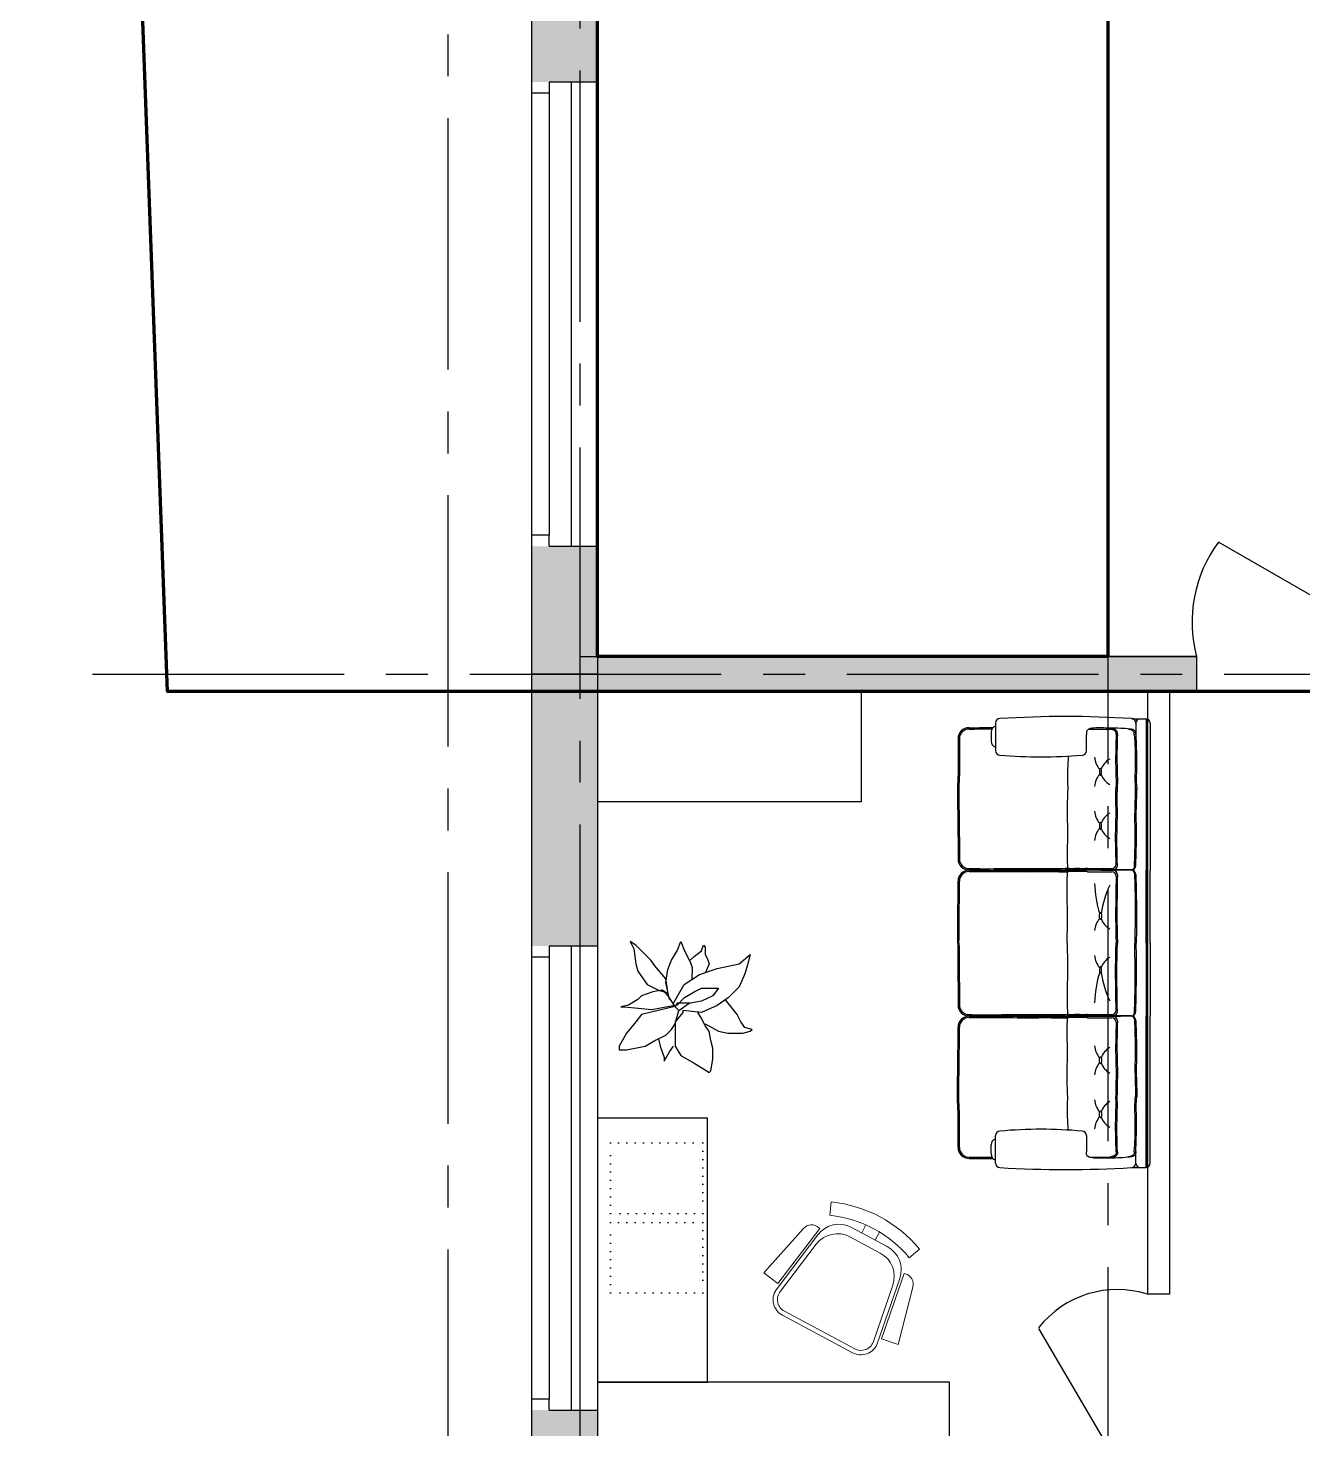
# Model space of a CAD drawing. Header units: millimetres. Extents: x -257254 to 390979, y -202328 to 355504.
# Drawn here: x 371885 to 377680, y -129163 to -122793 of the extents above; entities that cross this region are included whole.
import ezdxf

# ---------------------------------------------------------------- set-up
doc = ezdxf.new("R2010")
doc.units = ezdxf.units.MM
doc.linetypes.add('CENTER2', pattern=[28.575, 19.05, -3.175, 3.175, -3.175])
doc.linetypes.add('DOT2', pattern=[0.125, 0, -0.125])
doc.layers.get('0').update_dxf_attribs({"lineweight": 25})
for name, color, linetype in [('МЕБЕЛЬ', 104, 'Continuous'), ('Окна', 4, 'Continuous'), ('оси', 1, 'CENTER2')]:
    doc.layers.add(name, color=color, linetype=linetype)
doc.layers.add('фасадик', color=7, linetype='Continuous', lineweight=25, true_color=0x51362d)

msp = doc.modelspace()

# ---------------------------------------------------------------- hatches: boundary and pattern name
h = msp.add_hatch()
h.set_pattern_fill('AR-SAND', color=256, scale=5)
h.set_pattern_definition([(37.5, (282164.35, -213406.2), (-8.00016, 244.70662), [0, -193.04, 0, -215.9, 0, -206.375]), (7.5, (282164.35, -213406.2), (224.76164, 358.41255), [0, -104.14, 0, -173.99, 0, -66.675]), (327.5, (282008.14, -213406.2), (395.4962, 0.7186), [0, -63.5, 0, -228.6, 0, -298.45]), (317.5, (282008.14, -213406.2), (381.7782, 111.4647), [0, -31.75, 0, -149.86, 0, -171.45])])
h.paths.add_polyline_path([(383093.5958, -124584.44833), (383015.05013, -124584.50297), (383014.35776, -124634.50347), (382793.12994, -124634.65737), (382793.37343, -125310.06082), (383093.37343, -125310.06082)])
h.paths.add_polyline_path([(374473.37343, -117750.06082), (374173.37343, -117750.06082), (374173.37343, -122430.06082), (374473.37343, -122430.06082)])
h.paths.add_polyline_path([(374473.37343, -122430.06082), (374173.37343, -122430.06082), (374173.37343, -123088.83657), (374173.37343, -123088.83657), (374173.37343, -123038.83657), (374473.37343, -123038.83657)])
h.paths.add_polyline_path([(374473.37343, -125148.83657), (374173.37343, -125148.83657), (374173.37343, -125098.83657), (374173.37343, -125098.83657), (374173.37343, -125730.06082), (374473.37343, -125730.06082)])
h.paths.add_polyline_path([(374473.37343, -125730.06082), (374173.37343, -125730.06082), (374173.37343, -127016.9566), (374173.37343, -127016.9566), (374173.37343, -126966.9566), (374473.37343, -126966.9566)])
h.paths.add_polyline_path([(374473.37343, -129076.9566), (374173.37343, -129076.9566), (374173.37343, -129026.9566), (374173.37343, -129930.06082), (374473.37343, -129930.06082)])
h.paths.add_polyline_path([(374473.37343, -130010.06082), (374393.37343, -129930.06082), (374173.37343, -129930.06082), (374173.37343, -131017.15714), (374173.37343, -131017.15714), (374173.37343, -130967.15714), (374473.37343, -130967.15714)])
h.paths.add_polyline_path([(374473.37343, -133077.15714), (374173.37343, -133077.15714), (374173.37343, -133027.15714), (374173.37343, -134050.06082), (374393.37343, -134050.06082), (374473.37343, -133550.06082)])
h.paths.add_polyline_path([(383092.99094, -132984.44875), (383014.18398, -132984.50358), (383014.21876, -133034.50356), (382792.99094, -133034.65747), (382793.37343, -134050.06082), (383093.37343, -134050.06082)])
h.paths.add_polyline_path([(383093.37343, -130350.06082), (382793.37343, -130350.06082), (382792.96844, -130764.65683), (383012.30402, -130764.50424), (383012.67436, -130814.504), (383093.304, -130814.44791)])
h.paths.add_polyline_path([(383093.37343, -121950.06082), (382793.37343, -121950.06082), (382793.37343, -122264.65663), (383012.70901, -122264.50404), (383012.74379, -122314.50403), (383093.37343, -122314.44794)])
at = {"ltscale": 50}
h = msp.add_hatch(color=256, dxfattribs=at)
h.dxf.hatch_style = 1
h.paths.add_polyline_path([(376493.37343, -125650.06082), (375247.74258, -125650.06082), (374473.37343, -125650.06082), (374473.37343, -125730.06082), (376493.37343, -125730.06082)])
h.paths.add_polyline_path([(376493.37343, -125730.06082), (374473.37343, -125730.06082), (374473.37343, -125810.06082), (375247.74258, -125810.06082), (376493.37343, -125810.06082)])
h.paths.add_polyline_path([(377196.038, -125650.06082), (376493.37343, -125650.06082), (376493.37343, -125730.06082), (377196.038, -125730.06082)])
h.paths.add_polyline_path([(377196.038, -125730.06082), (376493.37343, -125730.06082), (376493.37343, -125810.06082), (377196.038, -125810.06082)])
h.paths.add_polyline_path([(378513.37343, -125650.06082), (378196.038, -125650.06082), (378196.038, -125730.06082), (378513.37343, -125730.06082)])
h.paths.add_polyline_path([(378513.37343, -125730.06082), (378196.038, -125730.06082), (378196.038, -125810.06082), (378513.37343, -125810.06082)])
h.paths.add_polyline_path([(380313.37343, -129850.06082), (379823.37343, -129850.06082), (379823.37343, -129930.06082), (380313.37343, -129930.06082)])
h.paths.add_polyline_path([(382712.88638, -129850.06082), (381803.23005, -129850.06082), (380473.37343, -129850.06082), (380473.37343, -129930.06082), (382712.88638, -129930.06082)])
h.paths.add_polyline_path([(382712.88638, -129930.06082), (380473.37343, -129930.06082), (380473.37343, -130010.06082), (382712.88638, -130010.06082)])
h.paths.add_polyline_path([(380473.37343, -129540.06082), (380393.37343, -129540.06082), (380393.37343, -129850.06082), (380473.37343, -129850.06082)])
h.paths.add_polyline_path([(380393.37343, -129540.06082), (380313.37343, -129540.06082), (380313.37343, -129850.06082), (380393.37343, -129850.06082)])
h.paths.add_polyline_path([(380313.37343, -129930.06082), (379823.37343, -129930.06082), (379823.37343, -130010.06082), (380313.37343, -130010.06082)])
h.paths.add_polyline_path([(380313.37343, -125730.06082), (380313.37343, -125650.06082), (378673.37343, -125650.06082), (378673.37343, -125730.06082)])
h.paths.add_polyline_path([(380473.37343, -125650.06082), (380473.37343, -125730.06082), (382713.37343, -125730.06082), (382713.37343, -125650.06082)])
h.paths.add_polyline_path([(380313.37343, -125810.06082), (380313.37343, -125730.06082), (378673.37343, -125730.06082), (378673.37343, -125810.06082)])
h.paths.add_polyline_path([(380473.37343, -125730.06082), (380473.37343, -125810.06082), (382713.37343, -125810.06082), (382713.37343, -125730.06082)])

# ---------------------------------------------------------------- linework, layer by layer
at = {"ltscale": 20}
for p, q in [((374473.37343, -117250.06082), (374473.37343, -130010.06082)), ((374173.37343, -117750.06082), (374173.37343, -134550.06082)), ((378196.038, -125650.06082), (377295.2108, -125129.96799)), ((375327.74258, -125650.06082), (374473.37343, -125650.06082)), ((377196.038, -125650.06082), (375247.74258, -125650.06082)), ((377196.038, -125650.06082), (377196.038, -125810.06082)), ((375327.74258, -125810.06082), (374473.37343, -125810.06082)), ((377196.038, -125810.06082), (375247.74258, -125810.06082)), ((377196.038, -125810.06082), (376913.37343, -125810.06082))]:
    msp.add_line(p, q, dxfattribs=at)
for p, q in [((374393.37343, -125650.06082), (377196.038, -125650.06082)), ((376973.37343, -129550.06082), (376479.46911, -128705.41275))]:
    msp.add_line(p, q)
at = {"ltscale": 50}
for p, q in [((376493.37343, -125650.06082), (376573.37343, -125650.06082)), ((376973.37343, -125810.06082), (376973.37343, -128550.06082)), ((377073.37343, -125810.06082), (377073.37343, -128550.06082)), ((377073.37343, -128550.06082), (376973.37343, -128550.06082))]:
    msp.add_line(p, q, dxfattribs=at)
at = {"lineweight": 35, "ltscale": 50}
msp.add_line((374173.37343, -125730.06082), (374473.37343, -125730.06082), dxfattribs=at)
for centre, radius, start, end in [((377784.64883, -125492.79713), 609.2574, 143.449800683, 194.958749953), ((376835.26256, -128980.91261), 452.44656, 72.226587033, 142.123169727)]:
    msp.add_arc(centre, radius, start, end)
at = {"layer": 'МЕБЕЛЬ', "color": 33}
msp.add_line((375673.37343, -126310.06082), (375673.37343, -125810.06082), dxfattribs=at)
at = {"layer": 'МЕБЕЛЬ', "ltscale": 60}
for p, q in [((376282.07948, -125952.80242), (376282.07948, -126078.31708)), ((376706.84381, -125980.55621), (376804.93507, -125980.88888)), ((376902.22369, -125932.96193), (376965.37343, -125933.07921)), ((376919.70273, -125953.07921), (376919.70273, -126004.97122)), ((376967.37343, -125933.17946), (376967.37343, -126621.265)), ((376973.37343, -125934.74891), (376973.37343, -126621.265)), ((376985.37343, -125953.07921), (376985.37343, -126621.265)), ((376262.05628, -125994.32504), (376262.05628, -126035.50771)), ((376695.24917, -126078.31708), (376695.24917, -126004.69442)), ((376700.96631, -126613.83718), (376810.33174, -126613.83718)), ((376700.96631, -126628.69282), (376810.33174, -126628.69282)), ((376899.70273, -126622.01267), (376899.70273, -126620.57452)), ((376967.37343, -126953.25503), (376967.37343, -126621.265)), ((376973.37343, -126953.25503), (376973.37343, -126621.265)), ((376985.37343, -126953.25503), (376985.37343, -126621.265)), ((376967.37343, -126953.25503), (376967.37343, -127285.24506)), ((376973.37343, -126953.25503), (376973.37343, -127285.24506)), ((376985.37343, -126953.25503), (376985.37343, -127285.24506)), ((376700.96631, -127277.81724), (376810.33174, -127277.81724)), ((376700.96631, -127292.67288), (376810.33174, -127292.67288)), ((376899.70273, -127284.49739), (376899.70273, -127285.93554)), ((376967.37343, -127973.33059), (376967.37343, -127285.24506)), ((376973.37343, -127971.76115), (376973.37343, -127285.24506)), ((376985.37343, -127953.43085), (376985.37343, -127285.24506)), ((376282.07948, -127953.70764), (376282.07948, -127828.19298)), ((376695.24917, -127828.19298), (376695.24917, -127901.81563)), ((376262.05628, -127912.18502), (376262.05628, -127871.00234)), ((376919.70273, -127953.43085), (376919.70273, -127901.53884)), ((376706.84381, -127925.95385), (376804.93507, -127925.62117)), ((376902.22369, -127973.54813), (376965.37343, -127973.43085))]:
    msp.add_line(p, q, dxfattribs=at)
at = {"layer": 'МЕБЕЛЬ'}
for p, q in [((374473.37343, -126310.06082), (375673.37343, -126310.06082)), ((374973.37343, -127750.06082), (374473.37343, -127750.06082)), ((374473.37343, -127750.06082), (374473.37343, -128950.06082)), ((374973.37343, -128950.06082), (374973.37343, -127750.06082)), ((374473.37343, -128950.06082), (374973.37343, -128950.06082)), ((376073.37343, -128950.06082), (374473.37343, -128950.06082)), ((376073.37343, -129850.06082), (376073.37343, -128950.06082))]:
    msp.add_line(p, q, dxfattribs=at)
at = {"layer": 'МЕБЕЛЬ', "ltscale": 300}
for p, q in [((374621.86051, -126945.41385), (374638.66051, -126979.61385)), ((374647.06051, -126962.21385), (374621.86051, -126945.41385)), ((374834.86051, -126988.01385), (374851.66051, -126945.41385)), ((374851.66051, -126945.41385), (374869.06051, -126988.01385)), ((374638.66051, -126979.61385), (374647.06051, -127047.41385)), ((374715.46051, -127030.61385), (374647.06051, -126962.21385)), ((374809.06051, -127030.61385), (374834.86051, -126988.01385)), ((374869.06051, -126988.01385), (374894.26051, -127039.01385)), ((374911.66051, -127013.81385), (374945.86051, -126988.01385)), ((374945.86051, -126988.01385), (374954.26051, -126962.21385)), ((374954.26051, -126962.21385), (374962.66051, -126971.21385)), ((374962.66051, -126971.21385), (374962.66051, -127004.81385)), ((374962.66051, -127004.81385), (374971.06051, -127022.21385)), ((375116.26051, -127047.41385), (375167.26051, -127004.81385)), ((375167.26051, -127004.81385), (375155.26051, -127052.61385)), ((374647.06051, -127047.41385), (374656.06051, -127081.61385)), ((374732.86051, -127056.41385), (374715.46051, -127030.61385)), ((374783.86051, -127115.81385), (374732.86051, -127056.41385)), ((374783.86051, -127132.61385), (374792.26051, -127073.21385)), ((374792.26051, -127073.21385), (374809.06051, -127030.61385)), ((374894.26051, -127030.61385), (374911.66051, -127013.81385)), ((374894.26051, -127039.01385), (374903.26051, -127064.81385)), ((374903.26051, -127064.81385), (374901.26051, -127117.61385)), ((374936.26051, -127096.61385), (375016.26051, -127068.61385)), ((374980.06051, -127047.41385), (374963.26051, -127087.61385)), ((374971.06051, -127022.21385), (374980.06051, -127047.41385)), ((375016.26051, -127068.61385), (375116.26051, -127047.41385)), ((375155.26051, -127052.61385), (375143.26051, -127092.61385)), ((374656.06051, -127081.61385), (374681.26051, -127115.81385)), ((374681.26051, -127115.81385), (374698.66051, -127141.61385)), ((374792.26051, -127175.21385), (374783.86051, -127115.81385)), ((374800.66051, -127209.41385), (374783.86051, -127132.61385)), ((374867.26051, -127141.61385), (374936.26051, -127096.61385)), ((375143.26051, -127092.61385), (375117.26051, -127152.61385)), ((374672.86051, -127192.61385), (374656.06051, -127209.41385)), ((374723.86051, -127175.21385), (374672.86051, -127192.61385)), ((374698.66051, -127141.61385), (374749.66051, -127166.81385)), ((374766.46051, -127166.81385), (374723.86051, -127175.21385)), ((374749.66051, -127166.81385), (374775.46051, -127175.21385)), ((374796.26051, -127185.61385), (374766.46051, -127166.81385)), ((374775.46051, -127175.21385), (374792.26051, -127192.61385)), ((374792.26051, -127192.61385), (374823.26051, -127239.61385)), ((374818.06051, -127226.21385), (374867.26051, -127141.61385)), ((374834.86051, -127235.21385), (374869.06051, -127201.01385)), ((374869.06051, -127201.01385), (374911.66051, -127175.21385)), ((374911.66051, -127175.21385), (374945.86051, -127158.41385)), ((374945.86051, -127158.41385), (374988.46051, -127158.41385)), ((374996.86051, -127192.61385), (374945.86051, -127217.81385)), ((374988.46051, -127158.41385), (375022.66051, -127158.41385)), ((375022.66051, -127158.41385), (374996.86051, -127192.61385)), ((375066.26051, -127201.61385), (375016.26051, -127237.61385)), ((375117.26051, -127152.61385), (375066.26051, -127201.61385)), ((374613.46051, -127235.21385), (374579.26051, -127243.61385)), ((374579.26051, -127243.61385), (374596.06051, -127243.61385)), ((374596.06051, -127243.61385), (374720.26051, -127254.61385)), ((374656.06051, -127209.41385), (374613.46051, -127235.21385)), ((374818.06051, -127243.61385), (374672.86051, -127277.81385)), ((374720.26051, -127254.61385), (374783.86051, -127243.61385)), ((374783.86051, -127243.61385), (374826.46051, -127235.21385)), ((374826.46051, -127235.21385), (374818.06051, -127243.61385)), ((374834.86051, -127226.21385), (374826.46051, -127243.61385)), ((374826.46051, -127243.61385), (374843.26051, -127260.41385)), ((374826.46051, -127320.41385), (374843.26051, -127260.41385)), ((374843.26051, -127226.21385), (374834.86051, -127226.21385)), ((374860.66051, -127226.21385), (374843.26051, -127226.21385)), ((374843.26051, -127260.41385), (374889.26051, -127226.61385)), ((374894.26051, -127226.21385), (374860.66051, -127226.21385)), ((374860.66051, -127260.41385), (374860.66051, -127268.81385)), ((374945.86051, -127268.81385), (374860.66051, -127260.41385)), ((374945.86051, -127217.81385), (374894.26051, -127226.21385)), ((375016.26051, -127237.61385), (374945.86051, -127268.81385)), ((375085.26051, -127248.61385), (375054.26051, -127210.61385)), ((375107.86051, -127277.81385), (375085.26051, -127248.61385)), ((374647.06051, -127311.41385), (374604.46051, -127363.01385)), ((374672.86051, -127277.81385), (374647.06051, -127311.41385)), ((374809.06051, -127345.61385), (374826.46051, -127320.41385)), ((374860.66051, -127268.81385), (374826.46051, -127311.41385)), ((374826.46051, -127311.41385), (374826.46051, -127363.01385)), ((374945.86051, -127294.61385), (374928.46051, -127268.81385)), ((374962.66051, -127328.81385), (374945.86051, -127294.61385)), ((374962.66051, -127320.41385), (375022.66051, -127354.01385)), ((374980.06051, -127354.01385), (374962.66051, -127328.81385)), ((375124.66051, -127311.41385), (375107.86051, -127277.81385)), ((375142.06051, -127337.21385), (375124.66051, -127311.41385)), ((374604.46051, -127363.01385), (374570.86051, -127422.41385)), ((374732.86051, -127396.61385), (374783.86051, -127371.41385)), ((374749.66051, -127388.21385), (374758.06051, -127422.41385)), ((374783.86051, -127371.41385), (374809.06051, -127345.61385)), ((374826.46051, -127363.01385), (374826.46051, -127422.41385)), ((374988.46051, -127396.61385), (374980.06051, -127354.01385)), ((375022.66051, -127354.01385), (375065.26051, -127363.01385)), ((375065.26051, -127363.01385), (375133.06051, -127363.01385)), ((375133.06051, -127363.01385), (375167.26051, -127354.01385)), ((375175.66051, -127345.61385), (375142.06051, -127337.21385)), ((375167.26051, -127354.01385), (375175.66051, -127345.61385)), ((374570.86051, -127439.21385), (374604.46051, -127439.21385)), ((374604.46051, -127439.21385), (374689.66051, -127422.41385)), ((374689.66051, -127422.41385), (374732.86051, -127396.61385)), ((374758.06051, -127422.41385), (374775.46051, -127473.41385)), ((374775.46051, -127490.81385), (374800.66051, -127448.21385)), ((374800.66051, -127448.21385), (374818.06051, -127422.41385)), ((374826.46051, -127422.41385), (374851.66051, -127465.01385)), ((374996.86051, -127430.81385), (374988.46051, -127396.61385)), ((374996.86051, -127481.81385), (374996.86051, -127430.81385)), ((374775.46051, -127473.41385), (374775.46051, -127490.81385)), ((374851.66051, -127465.01385), (374911.66051, -127499.21385)), ((374911.66051, -127499.21385), (374954.26051, -127524.41385)), ((374988.46051, -127533.41385), (374996.86051, -127481.81385)), ((374954.26051, -127524.41385), (374980.06051, -127541.81385)), ((374980.06051, -127541.81385), (374988.46051, -127533.41385))]:
    msp.add_line(p, q, dxfattribs=at)
at = {"layer": 'МЕБЕЛЬ', "linetype": 'DOT2', "ltscale": 300}
for p, q in [((374531.37343, -128182.06082), (374531.37343, -127862.06082)), ((374531.37343, -127862.06082), (374951.37343, -127862.06082)), ((374951.37343, -127862.06082), (374951.37343, -128182.06082)), ((374951.37343, -128182.06082), (374531.37343, -128182.06082)), ((374531.37343, -128543.06082), (374531.37343, -128223.06082)), ((374531.37343, -128223.06082), (374951.37343, -128223.06082)), ((374951.37343, -128223.06082), (374951.37343, -128543.06082)), ((374951.37343, -128543.06082), (374531.37343, -128543.06082))]:
    msp.add_line(p, q, dxfattribs=at)
at = {"layer": 'МЕБЕЛЬ', "lineweight": 9}
for p, q in [((375529.33325, -128191.07623), (375535.69389, -128130.20194)), ((375408.69169, -128251.25576), (375228.68212, -128452.99157)), ((375284.40892, -128530.00351), (375475.01984, -128279.15251)), ((375292.37948, -128501.39246), (375482.9904, -128250.54146)), ((375482.9904, -128250.54146), (375479.28813, -128247.23791)), ((375789.95898, -128332.88582), (375627.09834, -128245.90452)), ((375693.27881, -128234.90412), (375674.01958, -128270.96441)), ((375754.9783, -128267.22995), (375735.45856, -128303.77801)), ((375300.33326, -128542.10374), (375467.42747, -128322.20159)), ((375758.40316, -128363.13639), (375619.50597, -128288.95359)), ((375889.89614, -128383.64719), (375936.95149, -128344.5073)), ((375292.37948, -128501.39246), (375228.68212, -128452.99157)), ((375744.42143, -128775.68895), (375846.90081, -128477.76828)), ((375763.76748, -128753.15336), (375866.24685, -128455.23269)), ((375866.24685, -128455.23269), (375871.05136, -128456.47248)), ((375725.50905, -128769.18343), (375815.34499, -128508.01885)), ((375906.97238, -128517.37962), (375839.417, -128779.17545)), ((375632.76698, -128815.7755), (375313.1865, -128645.0926)), ((375642.18906, -128798.13395), (375322.60857, -128627.45105)), ((375763.76748, -128753.15336), (375839.417, -128779.17545))]:
    msp.add_line(p, q, dxfattribs=at)
at = {"layer": 'МЕБЕЛЬ', "ltscale": 60}
for centre, radius, start, end in [((376600.89111, -130604.0932), 4680.83817, 86.339908787, 93.660091213), ((376162.05628, -126024.15748), 50, 90, 180), ((376162.05628, -126024.15748), 44, 90, 180), ((376287.67835, -125992.81739), 25.66639, 102.599817019, 183.367502609), ((376302.07948, -125952.80242), 20, 90, 180), ((376899.70273, -125952.80242), 20, 0, 90), ((376939.70273, -125953.07921), 20, 90, 180), ((376965.37343, -125953.07921), 20, 0, 90), ((376287.67835, -126037.01536), 25.66639, 176.632497391, 257.400182981), ((376302.07948, -126078.31708), 20, 180, 270), ((376488.66433, -123979.53744), 2126.97932, 264.967378083, 275.032621917), ((376675.24917, -126078.31708), 20, 270, 0), ((376832.79315, -126098.63872), 101.1392, 185.427022059, 220.276979686), ((376844.60942, -126192.22383), 87.12676, 119.71101841, 160.258637087), ((376832.79315, -126250.24275), 101.1392, 139.723020314, 174.572977941), ((376844.60942, -126156.65764), 87.12676, 199.741362913, 240.28898159), ((376832.79315, -126344.29023), 101.1392, 185.427022059, 220.276979686), ((376844.60942, -126437.87534), 87.12676, 119.71101841, 160.258637087), ((376832.79315, -126495.89427), 101.1392, 139.723020314, 174.572977941), ((376844.60942, -126402.30916), 87.12676, 199.741362913, 240.28898159), ((376162.05628, -126570.62849), 50, 180, 270), ((376162.05628, -126671.9015), 50, 90, 180), ((376162.05628, -126570.62849), 44, 180, 270), ((376162.05628, -126671.9015), 44, 90, 180), ((376810.33174, -126593.83718), 20, 270, 0), ((376810.33174, -126648.69282), 20, 0, 90), ((376816.33174, -126599.83718), 20, 270, 0), ((376816.33174, -126642.69282), 20, 0, 90), ((376899.70273, -126600.51732), 20, 270, 0), ((376899.70273, -126606.68473), 13.8326, 270, 0), ((376899.70273, -126635.84527), 13.8326, 0, 90), ((376899.70273, -126642.01267), 20, 0, 90), ((377260.45956, -126662.926), 528.70377, 182.08948957, 197.284431622), ((377177.30719, -126874.34434), 418.40927, 153.942669101, 172.369066603), ((376832.79315, -126906.23129), 101.1392, 139.723020314, 174.572977941), ((376844.60942, -126812.64618), 87.12676, 199.741362913, 240.28898159), ((376832.79315, -127000.27877), 101.1392, 185.427022059, 220.276979686), ((376844.60942, -127093.86388), 87.12676, 119.71101841, 160.258637087), ((377260.45956, -127243.58406), 528.70377, 162.715568378, 177.91051043), ((377177.30719, -127032.16572), 418.40927, 187.630933397, 206.057330899), ((376162.05628, -127234.60856), 50, 180, 270), ((376162.05628, -127234.60856), 44, 180, 270), ((376810.33174, -127257.81724), 20, 270, 0), ((376816.33174, -127263.81724), 20, 270, 0), ((376899.70273, -127264.49739), 20, 270, 0), ((376162.05628, -127335.88156), 50, 90, 180), ((376162.05628, -127335.88156), 44, 90, 180), ((376810.33174, -127312.67288), 20, 0, 90), ((376816.33174, -127306.67288), 20, 0, 90), ((376899.70273, -127270.66479), 13.8326, 270, 0), ((376899.70273, -127305.99273), 20, 0, 90), ((376899.70273, -127299.82533), 13.8326, 0, 90), ((376832.79315, -127410.61579), 101.1392, 185.427022059, 220.276979686), ((376844.60942, -127504.2009), 87.12676, 119.71101841, 160.258637087), ((376832.79315, -127562.21982), 101.1392, 139.723020314, 174.572977941), ((376844.60942, -127468.63471), 87.12676, 199.741362913, 240.28898159), ((376832.79315, -127656.2673), 101.1392, 185.427022059, 220.276979686), ((376844.60942, -127749.85241), 87.12676, 119.71101841, 160.258637087), ((376832.79315, -127807.87134), 101.1392, 139.723020314, 174.572977941), ((376844.60942, -127714.28623), 87.12676, 199.741362913, 240.28898159), ((376302.07948, -127828.19298), 20, 90, 180), ((376488.66433, -129926.97261), 2126.97932, 84.967378083, 95.032621917), ((376675.24917, -127828.19298), 20, 0, 90), ((376162.05628, -127882.35258), 50, 180, 270), ((376162.05628, -127882.35258), 44, 180, 270), ((376287.67835, -127869.4947), 25.66639, 102.599817019, 183.367502609), ((376287.67835, -127913.69267), 25.66639, 176.632497391, 257.400182981), ((376302.07948, -127953.70764), 20, 180, 270), ((376899.70273, -127953.70764), 20, 270, 0), ((376939.70273, -127953.43085), 20, 180, 270), ((376965.37343, -127953.43085), 20, 270, 0), ((376600.89111, -123302.41686), 4680.83817, 266.339908787, 273.660091213)]:
    msp.add_arc(centre, radius, start, end, dxfattribs=at)
at = {"layer": 'МЕБЕЛЬ', "lineweight": 9}
for centre, radius, start, end in [((375472.97674, -128730.43405), 603.49982, 39.753140299, 84.034914648), ((375472.97674, -128730.43405), 542.29412, 39.753140299, 84.034914648), ((375445.99883, -128284.54505), 50, 48.257356716, 138.257356714), ((375562.97351, -128394.80292), 120, 61.894027474, 142.77035501), ((375570.56588, -128351.75385), 120, 61.894027474, 142.77035501), ((375733.42652, -128438.73515), 120, 341.017699938, 61.894027474), ((375701.8707, -128468.98572), 120, 341.017699938, 61.894027474), ((375858.5583, -128504.88656), 50, 345.53069823, 75.530698232), ((375350.8748, -128574.52638), 80, 146.183434335, 241.894027474), ((375350.8748, -128574.52638), 60, 146.183434335, 241.894027474), ((375670.45529, -128745.20928), 80, 241.894027474, 337.60462061), ((375670.45529, -128745.20928), 60, 241.894027474, 337.60462061)]:
    msp.add_arc(centre, radius, start, end, dxfattribs=at)
at = {"layer": 'МЕБЕЛЬ', "ltscale": 60, "extrusion": (0, 0, -1)}
for centre in [(376759.29419, -126174.44074), (376759.29419, -126420.09225), (376759.29419, -127076.08079)]:
    msp.add_ellipse(centre, major_axis=(0, 16), ratio=0.3016232448, start_param=-1.5707963268, end_param=4.7123889804, dxfattribs=at)
at = {"layer": 'МЕБЕЛЬ', "ltscale": 60}
for centre in [(376759.29419, -126830.42927), (376759.29419, -127486.41781), (376759.29419, -127732.06932)]:
    msp.add_ellipse(centre, major_axis=(0, -16), ratio=0.3016232448, start_param=-1.5707963268, end_param=4.7123889804, dxfattribs=at)
for points, knots in [([(376162.05628, -125974.15549), (376193.35696, -125973.9257), (376229.47953, -125973.66052), (376265.60115, -125973.79357), (376270.4229, -125973.81704)], [0, 0, 0, 0, 9.3902129657, 10.83678278, 10.83678278, 10.83678278, 10.83678278]), ([(376162.05628, -125980.15549), (376193.35696, -125979.9257), (376227.85875, -125979.67242), (376262.35968, -125979.78243), (376265.5607, -125979.79536)], [0, 0, 0, 0, 9.3902129657, 10.3505485049, 10.3505485049, 10.3505485049, 10.3505485049]), ([(376830.94775, -126004.4223), (376831.01888, -126003.07561), (376831.07077, -126001.75458), (376830.98526, -125999.05379), (376830.85064, -125997.6981), (376830.2225, -125995.1557), (376829.70369, -125993.93154), (376828.26609, -125991.7046), (376827.3662, -125990.69688), (376825.36047, -125988.83694), (376824.27382, -125988.00951), (376822.8476, -125987.04725), (376822.53715, -125986.84488), (376822.02621, -125986.52088), (376821.82641, -125986.39642), (376821.47285, -125986.17945), (376821.31917, -125986.08621), (376821.06408, -125985.93294), (376820.96265, -125985.87239), (376820.79766, -125985.77442), (376820.80874, -125985.78034), (376820.66363, -125985.70061), (376820.54432, -125985.63697), (376820.0421, -125985.38562), (376819.51446, -125985.13718), (376817.28679, -125984.21498), (376814.9412, -125983.36391), (376809.67496, -125981.93775), (376807.48035, -125981.40939), (376804.93507, -125980.88888)], [0.6291264674, 0.6291264674, 0.6291264674, 0.6291264674, 1.0191526006, 1.0191526006, 1.4139604491, 1.4139604491, 1.8087682975, 1.8087682975, 2.203576146, 2.203576146, 2.5983839944, 2.5983839944, 2.7071929769, 2.7071929769, 2.7768047964, 2.7768047964, 2.8302631812, 2.8302631812, 2.8655529665, 2.8655529665, 2.8876925478, 2.8876925478, 2.909832129, 2.909832129, 2.9541112915, 2.9541112915, 3.0426696165, 3.0426696165, 3.0916325138, 3.0916325138, 3.0916325138, 3.0916325138]), ([(376836.33134, -126004.70666), (376836.41882, -126003.05049), (376836.4906, -126001.2541), (376836.24909, -125997.22016), (376835.90512, -125994.95436), (376834.47769, -125991.46453), (376833.8311, -125990.32093), (376832.40755, -125988.29516), (376831.62227, -125987.38704), (376828.47238, -125984.2137), (376825.87371, -125982.51643), (376822.88605, -125980.74528), (376817.98082, -125978.05406), (376806.01519, -125975.6071)], [0.6291264674, 0.6291264674, 0.6291264674, 0.6291264674, 1.0943231526, 1.0943231526, 1.5951502485, 1.5951502485, 1.8583768918, 1.8583768918, 2.1216035352, 2.1216035352, 2.8706248435, 2.8706248435, 3.0916325138, 3.0916325138, 3.0916325138, 3.0916325138]), ([(376912.8318, -126004.44993), (376912.90294, -126003.10324), (376912.95483, -126001.78221), (376912.86932, -125999.08142), (376912.7347, -125997.72573), (376912.10656, -125995.18333), (376911.58775, -125993.95917), (376910.15015, -125991.73223), (376909.25026, -125990.72451), (376907.24453, -125988.86457), (376906.15788, -125988.03714), (376904.73166, -125987.07488), (376904.4212, -125986.87251), (376903.91027, -125986.54851), (376903.71046, -125986.42405), (376903.35691, -125986.20708), (376903.20323, -125986.11385), (376902.94814, -125985.96057), (376902.84671, -125985.90002), (376902.68172, -125985.80205), (376902.6928, -125985.80797), (376902.54769, -125985.72824), (376902.42838, -125985.6646), (376901.92616, -125985.41325), (376901.39851, -125985.16481), (376899.17084, -125984.24261), (376896.82526, -125983.39154), (376891.55902, -125981.96538), (376889.3644, -125981.43702), (376886.81913, -125980.91651)], [0.6291264674, 0.6291264674, 0.6291264674, 0.6291264674, 1.0191526006, 1.0191526006, 1.4139604491, 1.4139604491, 1.8087682975, 1.8087682975, 2.203576146, 2.203576146, 2.5983839944, 2.5983839944, 2.7071929769, 2.7071929769, 2.7768047964, 2.7768047964, 2.8302631812, 2.8302631812, 2.8655529665, 2.8655529665, 2.8876925478, 2.8876925478, 2.909832129, 2.909832129, 2.9541112915, 2.9541112915, 3.0426696165, 3.0426696165, 3.0916325138, 3.0916325138, 3.0916325138, 3.0916325138]), ([(376830.94775, -126004.4223), (376829.01858, -126052.51696), (376826.53955, -126128.26277), (376831.52182, -126229.84477), (376828.71072, -126255.08859), (376828.65443, -126247.89942), (376828.71072, -126255.08859)], [0, 0, 0, 0, 12.532509895, 22.7269529125, 30.4814570296, 32.6389314705, 32.6389314705, 32.6389314705, 32.6389314705]), ([(376836.33174, -126004.69442), (376834.96471, -126046.46356), (376832.48567, -126122.20938), (376837.46794, -126223.79137), (376834.64084, -126263.23584), (376834.64565, -126263.79569), (376834.64084, -126263.23584)], [0, 0, 0, 0, 12.532509895, 22.7269529125, 30.4814570296, 30.6907530955, 30.6907530955, 30.6907530955, 30.6907530955]), ([(376912.8318, -126004.44993), (376915.97959, -126047.68856), (376918.35218, -126119.92957), (376914.54477, -126218.06964), (376918.26345, -126255.00718), (376918.26345, -126255.00718), (376918.26345, -126255.00718)], [4.135083339, 4.135083339, 4.135083339, 4.135083339, 15.6229277322, 25.8173707497, 33.5718748668, 36.9020005731, 36.9020005731, 36.9020005731, 36.9020005731]), ([(376919.70273, -126004.97122), (376921.4431, -126046.72647), (376924.59914, -126122.4471), (376920.52514, -126224.06957), (376924.29084, -126255.00718), (376924.29084, -126255.00718), (376924.29084, -126255.00718)], [0, 0, 0, 0, 12.532509895, 22.7269529125, 30.4814570296, 33.2114202247, 33.2114202247, 33.2114202247, 33.2114202247]), ([(376612.4194, -126102.91346), (376610.67904, -126144.66871), (376607.523, -126220.38934), (376611.597, -126240.02178), (376605.96718, -126347.93481), (376611.04072, -126456.94995), (376606.57084, -126554.93034), (376609.09293, -126604.56241), (376610.13294, -126619.22762)], [0, 0, 0, 0, 12.532509895, 22.7269529125, 30.4814570296, 44.9231881917, 55.4361752957, 59.8497288365, 59.8497288365, 59.8497288365, 59.8497288365]), ([(376830.33174, -126593.83718), (376829.01858, -126539.48743), (376826.53955, -126463.74162), (376831.52182, -126362.15962), (376828.62607, -126295.14435), (376828.65443, -126262.11494), (376828.71072, -126254.92577)], [0, 0, 0, 0, 12.532509895, 22.7269529125, 30.4814570296, 32.6389314705, 32.6389314705, 32.6389314705, 32.6389314705]), ([(376836.33174, -126599.83718), (376834.96471, -126545.54083), (376832.48567, -126469.79501), (376837.46794, -126368.21302), (376834.60471, -126301.95015), (376834.60002, -126269.67281), (376834.64084, -126263.23584)], [0, 0, 0, 0, 12.532509895, 22.7269529125, 30.4814570296, 32.413189121, 32.413189121, 32.413189121, 32.413189121]), ([(376913.53533, -126606.68473), (376915.5257, -126556.93334), (376918.5971, -126478.38778), (376914.54477, -126373.93475), (376918.22423, -126303.04129), (376918.32707, -126266.10476), (376918.26345, -126255.00718)], [2.2415325651, 2.2415325651, 2.2415325651, 2.2415325651, 15.6229277322, 25.8173707497, 33.5718748668, 36.9020005731, 36.9020005731, 36.9020005731, 36.9020005731]), ([(376919.70273, -126600.51732), (376921.4431, -126545.27792), (376924.59914, -126469.55729), (376920.52514, -126367.93482), (376924.11934, -126299.0408), (376924.3127, -126264.10449), (376924.29084, -126255.00718)], [0, 0, 0, 0, 12.532509895, 22.7269529125, 30.4814570296, 33.2114202247, 33.2114202247, 33.2114202247, 33.2114202247]), ([(376162.05628, -126614.62849), (376193.35696, -126614.85828), (376272.36823, -126615.43832), (376403.67543, -126613.23578), (376522.5069, -126614.61065), (376593.61211, -126613.51044), (376612.4194, -126613.18866)], [0, 0, 0, 0, 9.3902129657, 23.7034051243, 39.3944722432, 45.0373480236, 45.0373480236, 45.0373480236, 45.0373480236]), ([(376162.05628, -126620.62849), (376193.35696, -126620.85828), (376272.36823, -126621.43832), (376403.67543, -126619.23578), (376522.5069, -126620.61065), (376593.61211, -126619.51044), (376612.4194, -126619.18866)], [0, 0, 0, 0, 9.3902129657, 23.7034051243, 39.3944722432, 45.0373480236, 45.0373480236, 45.0373480236, 45.0373480236]), ([(376162.05628, -126621.9015), (376193.35696, -126621.67172), (376272.36823, -126621.09167), (376403.67543, -126623.29421), (376522.5069, -126621.91935), (376593.61211, -126623.01956), (376612.4194, -126623.34134)], [0, 0, 0, 0, 9.3902129657, 23.7034051243, 39.3944722432, 45.0373480236, 45.0373480236, 45.0373480236, 45.0373480236]), ([(376162.05628, -126627.9015), (376193.35696, -126627.67172), (376272.36823, -126627.09167), (376403.67543, -126629.29421), (376522.5069, -126627.91935), (376593.61211, -126629.01956), (376612.4194, -126629.34134)], [0, 0, 0, 0, 9.3902129657, 23.7034051243, 39.3944722432, 45.0373480236, 45.0373480236, 45.0373480236, 45.0373480236]), ([(376607.95358, -126953.25503), (376608.31496, -126918.53998), (376610.35707, -126840.04441), (376606.57084, -126687.59966), (376609.09293, -126637.96759), (376610.13294, -126623.30238)], [34.9732028135, 34.9732028135, 34.9732028135, 34.9732028135, 44.9231881917, 55.4361752957, 59.8497288365, 59.8497288365, 59.8497288365, 59.8497288365]), ([(376899.70273, -126620.57452), (376873.52894, -126620.32231), (376795.05316, -126619.48497), (376697.75899, -126620.61065), (376626.65377, -126619.51044), (376607.84648, -126619.18866)], [15.850982835, 15.850982835, 15.850982835, 15.850982835, 23.7034051243, 39.3944722432, 45.0373480236, 45.0373480236, 45.0373480236, 45.0373480236]), ([(376899.70273, -126621.95548), (376873.52894, -126622.20768), (376795.05316, -126623.04503), (376697.75899, -126621.91935), (376626.65377, -126623.01956), (376607.84648, -126623.34134)], [15.850982835, 15.850982835, 15.850982835, 15.850982835, 23.7034051243, 39.3944722432, 45.0373480236, 45.0373480236, 45.0373480236, 45.0373480236]), ([(376110.14498, -126953.25503), (376110.61209, -126890.21798), (376111.65276, -126796.43744), (376111.95665, -126702.65051), (376112.05628, -126671.9015)], [42.9110511951, 42.9110511951, 42.9110511951, 42.9110511951, 61.8224449431, 71.0471566895, 71.0471566895, 71.0471566895, 71.0471566895]), ([(376116.14498, -126953.25503), (376116.61209, -126890.21798), (376117.65276, -126796.43744), (376117.95665, -126702.65051), (376118.05628, -126671.9015)], [42.9110511951, 42.9110511951, 42.9110511951, 42.9110511951, 61.8224449431, 71.0471566895, 71.0471566895, 71.0471566895, 71.0471566895]), ([(376830.33174, -126648.69282), (376829.01858, -126703.04256), (376826.72676, -126848.86627), (376829.72857, -126924.61062), (376830.06096, -126953.25503)], [0, 0, 0, 0, 12.532509895, 21.0106240859, 21.0106240859, 21.0106240859, 21.0106240859]), ([(376836.33174, -126642.69282), (376834.96471, -126696.98917), (376832.60747, -126846.97532), (376835.85038, -126922.82427), (376836.06381, -126953.25503)], [0, 0, 0, 0, 12.532509895, 21.6103595643, 21.6103595643, 21.6103595643, 21.6103595643]), ([(376913.53533, -126635.84527), (376915.5257, -126685.59665), (376918.5971, -126764.14222), (376915.51546, -126905.92488), (376916.00147, -126952.15863), (376916.01408, -126953.25503)], [2.2415325651, 2.2415325651, 2.2415325651, 2.2415325651, 15.6229277322, 25.8173707497, 26.067033571, 26.067033571, 26.067033571, 26.067033571]), ([(376919.70273, -126642.01267), (376921.4431, -126697.25207), (376924.44041, -126847.03092), (376921.85144, -126922.90369), (376921.90165, -126953.25503)], [0, 0, 0, 0, 12.532509895, 21.583936469, 21.583936469, 21.583936469, 21.583936469]), ([(376110.14498, -126953.25503), (376110.61209, -127016.29207), (376111.65276, -127110.07262), (376111.95665, -127203.85955), (376112.05628, -127234.60856)], [42.9110511951, 42.9110511951, 42.9110511951, 42.9110511951, 61.8224449431, 71.0471566895, 71.0471566895, 71.0471566895, 71.0471566895]), ([(376116.14498, -126953.25503), (376116.61209, -127016.29207), (376117.65276, -127110.07262), (376117.95665, -127203.85955), (376118.05628, -127234.60856)], [42.9110511951, 42.9110511951, 42.9110511951, 42.9110511951, 61.8224449431, 71.0471566895, 71.0471566895, 71.0471566895, 71.0471566895]), ([(376607.95358, -126953.25503), (376608.31496, -126987.97008), (376610.35707, -127066.46565), (376606.57084, -127218.9104), (376609.09293, -127268.54247), (376610.13294, -127283.20768)], [34.9732028135, 34.9732028135, 34.9732028135, 34.9732028135, 44.9231881917, 55.4361752957, 59.8497288365, 59.8497288365, 59.8497288365, 59.8497288365]), ([(376830.33174, -127257.81724), (376829.01858, -127203.4675), (376826.72676, -127057.64379), (376829.72857, -126981.89944), (376830.06096, -126953.25503)], [0, 0, 0, 0, 12.532509895, 21.0106240859, 21.0106240859, 21.0106240859, 21.0106240859]), ([(376836.33174, -127263.81724), (376834.96471, -127209.52089), (376832.60747, -127059.53473), (376835.85038, -126983.68579), (376836.06381, -126953.25503)], [0, 0, 0, 0, 12.532509895, 21.6103595643, 21.6103595643, 21.6103595643, 21.6103595643]), ([(376913.53533, -127270.66479), (376915.5257, -127220.9134), (376918.5971, -127142.36784), (376915.51546, -127000.58518), (376916.00147, -126954.35143), (376916.01408, -126953.25503)], [2.2415325651, 2.2415325651, 2.2415325651, 2.2415325651, 15.6229277322, 25.8173707497, 26.067033571, 26.067033571, 26.067033571, 26.067033571]), ([(376919.70273, -127264.49739), (376921.4431, -127209.25798), (376924.44041, -127059.47913), (376921.85144, -126983.60637), (376921.90165, -126953.25503)], [0, 0, 0, 0, 12.532509895, 21.583936469, 21.583936469, 21.583936469, 21.583936469]), ([(376162.05628, -127278.60856), (376193.35696, -127278.83834), (376272.36823, -127279.41839), (376403.67543, -127277.21584), (376522.5069, -127278.59071), (376593.61211, -127277.4905), (376612.4194, -127277.16872)], [0, 0, 0, 0, 9.3902129657, 23.7034051243, 39.3944722432, 45.0373480236, 45.0373480236, 45.0373480236, 45.0373480236]), ([(376162.05628, -127284.60856), (376193.35696, -127284.83834), (376272.36823, -127285.41839), (376403.67543, -127283.21584), (376522.5069, -127284.59071), (376593.61211, -127283.4905), (376612.4194, -127283.16872)], [0, 0, 0, 0, 9.3902129657, 23.7034051243, 39.3944722432, 45.0373480236, 45.0373480236, 45.0373480236, 45.0373480236]), ([(376162.05628, -127285.88156), (376193.35696, -127285.65178), (376272.36823, -127285.07173), (376403.67543, -127287.27428), (376522.5069, -127285.89941), (376593.61211, -127286.99962), (376612.4194, -127287.3214)], [0, 0, 0, 0, 9.3902129657, 23.7034051243, 39.3944722432, 45.0373480236, 45.0373480236, 45.0373480236, 45.0373480236]), ([(376162.05628, -127291.88156), (376193.35696, -127291.65178), (376272.36823, -127291.07173), (376403.67543, -127293.27428), (376522.5069, -127291.89941), (376593.61211, -127292.99962), (376612.4194, -127293.3214)], [0, 0, 0, 0, 9.3902129657, 23.7034051243, 39.3944722432, 45.0373480236, 45.0373480236, 45.0373480236, 45.0373480236]), ([(376612.4194, -127803.5966), (376610.67904, -127761.84135), (376607.523, -127686.12072), (376611.597, -127666.48828), (376605.96718, -127558.57525), (376611.04072, -127449.56011), (376606.57084, -127351.57972), (376609.09293, -127301.94765), (376610.13294, -127287.28244)], [0, 0, 0, 0, 12.532509895, 22.7269529125, 30.4814570296, 44.9231881917, 55.4361752957, 59.8497288365, 59.8497288365, 59.8497288365, 59.8497288365]), ([(376899.70273, -127284.55458), (376873.52894, -127284.30238), (376795.05316, -127283.46503), (376697.75899, -127284.59071), (376626.65377, -127283.4905), (376607.84648, -127283.16872)], [15.850982835, 15.850982835, 15.850982835, 15.850982835, 23.7034051243, 39.3944722432, 45.0373480236, 45.0373480236, 45.0373480236, 45.0373480236]), ([(376899.70273, -127285.93554), (376873.52894, -127286.18775), (376795.05316, -127287.02509), (376697.75899, -127285.89941), (376626.65377, -127286.99962), (376607.84648, -127287.3214)], [15.850982835, 15.850982835, 15.850982835, 15.850982835, 23.7034051243, 39.3944722432, 45.0373480236, 45.0373480236, 45.0373480236, 45.0373480236]), ([(376830.33174, -127312.67288), (376829.01858, -127367.02262), (376826.53955, -127442.76844), (376831.52182, -127544.35044), (376828.62607, -127611.36571), (376828.65443, -127644.39512), (376828.71072, -127651.58429)], [0, 0, 0, 0, 12.532509895, 22.7269529125, 30.4814570296, 32.6389314705, 32.6389314705, 32.6389314705, 32.6389314705]), ([(376836.33174, -127306.67288), (376834.96471, -127360.96923), (376832.48567, -127436.71504), (376837.46794, -127538.29704), (376834.60471, -127604.55991), (376834.60002, -127636.83725), (376834.64084, -127643.27422)], [0, 0, 0, 0, 12.532509895, 22.7269529125, 30.4814570296, 32.413189121, 32.413189121, 32.413189121, 32.413189121]), ([(376913.53533, -127299.82533), (376915.5257, -127349.57672), (376918.5971, -127428.12228), (376914.54477, -127532.57531), (376918.22423, -127603.46876), (376918.32707, -127640.4053), (376918.26345, -127651.50288)], [2.2415325651, 2.2415325651, 2.2415325651, 2.2415325651, 15.6229277322, 25.8173707497, 33.5718748668, 36.9020005731, 36.9020005731, 36.9020005731, 36.9020005731]), ([(376919.70273, -127305.99273), (376921.4431, -127361.23214), (376924.59914, -127436.95276), (376920.52514, -127538.57524), (376924.11934, -127607.46926), (376924.3127, -127642.40557), (376924.29084, -127651.50288)], [0, 0, 0, 0, 12.532509895, 22.7269529125, 30.4814570296, 33.2114202247, 33.2114202247, 33.2114202247, 33.2114202247]), ([(376836.33174, -127901.81563), (376834.96471, -127860.0465), (376832.48567, -127784.30068), (376837.46794, -127682.71868), (376834.64084, -127643.27422), (376834.64565, -127642.71436), (376834.64084, -127643.27422)], [0, 0, 0, 0, 12.532509895, 22.7269529125, 30.4814570296, 30.6907530955, 30.6907530955, 30.6907530955, 30.6907530955]), ([(376830.94775, -127902.08776), (376829.01858, -127853.9931), (376826.53955, -127778.24729), (376831.52182, -127676.66529), (376828.71072, -127651.42147), (376828.65443, -127658.61064), (376828.71072, -127651.42147)], [0, 0, 0, 0, 12.532509895, 22.7269529125, 30.4814570296, 32.6389314705, 32.6389314705, 32.6389314705, 32.6389314705]), ([(376912.8318, -127902.06013), (376915.97959, -127858.8215), (376918.35218, -127786.58049), (376914.54477, -127688.44042), (376918.26345, -127651.50288), (376918.26345, -127651.50288), (376918.26345, -127651.50288)], [4.135083339, 4.135083339, 4.135083339, 4.135083339, 15.6229277322, 25.8173707497, 33.5718748668, 36.9020005731, 36.9020005731, 36.9020005731, 36.9020005731]), ([(376919.70273, -127901.53884), (376921.4431, -127859.78359), (376924.59914, -127784.06296), (376920.52514, -127682.44048), (376924.29084, -127651.50288), (376924.29084, -127651.50288), (376924.29084, -127651.50288)], [0, 0, 0, 0, 12.532509895, 22.7269529125, 30.4814570296, 33.2114202247, 33.2114202247, 33.2114202247, 33.2114202247]), ([(376830.94775, -127902.08776), (376831.01888, -127903.43445), (376831.07077, -127904.75548), (376830.98526, -127907.45627), (376830.85064, -127908.81196), (376830.2225, -127911.35436), (376829.70369, -127912.57852), (376828.26609, -127914.80546), (376827.3662, -127915.81318), (376825.36047, -127917.67312), (376824.27382, -127918.50054), (376822.8476, -127919.4628), (376822.53715, -127919.66518), (376822.02621, -127919.98918), (376821.82641, -127920.11363), (376821.47285, -127920.33061), (376821.31917, -127920.42384), (376821.06408, -127920.57712), (376820.96265, -127920.63767), (376820.79766, -127920.73564), (376820.80874, -127920.72972), (376820.66363, -127920.80944), (376820.54432, -127920.87309), (376820.0421, -127921.12444), (376819.51446, -127921.37287), (376817.28679, -127922.29508), (376814.9412, -127923.14615), (376809.67496, -127924.57231), (376807.48035, -127925.10067), (376804.93507, -127925.62117)], [0.6291264674, 0.6291264674, 0.6291264674, 0.6291264674, 1.0191526006, 1.0191526006, 1.4139604491, 1.4139604491, 1.8087682975, 1.8087682975, 2.203576146, 2.203576146, 2.5983839944, 2.5983839944, 2.7071929769, 2.7071929769, 2.7768047964, 2.7768047964, 2.8302631812, 2.8302631812, 2.8655529665, 2.8655529665, 2.8876925478, 2.8876925478, 2.909832129, 2.909832129, 2.9541112915, 2.9541112915, 3.0426696165, 3.0426696165, 3.0916325138, 3.0916325138, 3.0916325138, 3.0916325138]), ([(376836.33134, -127901.8034), (376836.41882, -127903.45957), (376836.4906, -127905.25595), (376836.24909, -127909.2899), (376835.90512, -127911.5557), (376834.47769, -127915.04553), (376833.8311, -127916.18913), (376832.40755, -127918.21489), (376831.62227, -127919.12302), (376828.47238, -127922.29636), (376825.87371, -127923.99362), (376822.88605, -127925.76478), (376817.98082, -127928.456), (376806.01519, -127930.90296)], [0.6291264674, 0.6291264674, 0.6291264674, 0.6291264674, 1.0943231526, 1.0943231526, 1.5951502485, 1.5951502485, 1.8583768918, 1.8583768918, 2.1216035352, 2.1216035352, 2.8706248435, 2.8706248435, 3.0916325138, 3.0916325138, 3.0916325138, 3.0916325138]), ([(376912.8318, -127902.06013), (376912.90294, -127903.40682), (376912.95483, -127904.72785), (376912.86932, -127907.42864), (376912.7347, -127908.78433), (376912.10656, -127911.32673), (376911.58775, -127912.55089), (376910.15015, -127914.77783), (376909.25026, -127915.78555), (376907.24453, -127917.64549), (376906.15788, -127918.47291), (376904.73166, -127919.43517), (376904.4212, -127919.63754), (376903.91027, -127919.96155), (376903.71046, -127920.086), (376903.35691, -127920.30298), (376903.20323, -127920.39621), (376902.94814, -127920.54949), (376902.84671, -127920.61004), (376902.68172, -127920.708), (376902.6928, -127920.70209), (376902.54769, -127920.78181), (376902.42838, -127920.84546), (376901.92616, -127921.09681), (376901.39851, -127921.34524), (376899.17084, -127922.26745), (376896.82526, -127923.11852), (376891.55902, -127924.54468), (376889.3644, -127925.07304), (376886.81913, -127925.59354)], [0.6291264674, 0.6291264674, 0.6291264674, 0.6291264674, 1.0191526006, 1.0191526006, 1.4139604491, 1.4139604491, 1.8087682975, 1.8087682975, 2.203576146, 2.203576146, 2.5983839944, 2.5983839944, 2.7071929769, 2.7071929769, 2.7768047964, 2.7768047964, 2.8302631812, 2.8302631812, 2.8655529665, 2.8655529665, 2.8876925478, 2.8876925478, 2.909832129, 2.909832129, 2.9541112915, 2.9541112915, 3.0426696165, 3.0426696165, 3.0916325138, 3.0916325138, 3.0916325138, 3.0916325138]), ([(376162.05628, -127926.35457), (376193.35696, -127926.58436), (376227.85875, -127926.83764), (376262.35968, -127926.72763), (376265.5607, -127926.7147)], [0, 0, 0, 0, 9.3902129657, 10.3505485049, 10.3505485049, 10.3505485049, 10.3505485049]), ([(376162.05628, -127932.35457), (376193.35696, -127932.58436), (376229.47953, -127932.84954), (376265.60115, -127932.71649), (376270.4229, -127932.69302)], [0, 0, 0, 0, 9.3902129657, 10.83678278, 10.83678278, 10.83678278, 10.83678278])]:
    msp.add_open_spline(points, degree=3, knots=knots, dxfattribs=at)
for points in [[(376919.70273, -126004.97122), (376916.33227, -125989.06252), (376892.95174, -125980.4718), (376851.10613, -125976.92313), (376746.13744, -125975.14704), (376712.80281, -125978.34258), (376697.19935, -125988.27879), (376695.24917, -126004.69442)], [(376112.05628, -126024.15748), (376111.67818, -126188.96235), (376109.93155, -126230.193), (376109.93155, -126339.43119), (376111.67818, -126478.38215), (376112.05628, -126570.62849)], [(376118.05628, -126024.15748), (376117.67818, -126188.96235), (376115.93155, -126230.193), (376115.93155, -126339.43119), (376117.67818, -126478.38215), (376118.05628, -126570.62849)], [(376700.96631, -126613.83718), (376677.87976, -126615.34407), (376649.65196, -126614.31063), (376623.83384, -126615.34407), (376609.72467, -126613.23454)], [(376700.96631, -126628.69282), (376677.87976, -126627.18593), (376649.65196, -126628.21937), (376623.83384, -126627.18593), (376609.72467, -126629.29546)], [(376700.96631, -127277.81724), (376677.87976, -127279.32413), (376649.65196, -127278.29069), (376623.83384, -127279.32413), (376609.72467, -127277.2146)], [(376700.96631, -127292.67288), (376677.87976, -127291.16599), (376649.65196, -127292.19943), (376623.83384, -127291.16599), (376609.72467, -127293.27552)], [(376112.05628, -127882.35258), (376111.67818, -127717.54771), (376109.93155, -127676.31705), (376109.93155, -127567.07886), (376111.67818, -127428.12791), (376112.05628, -127335.88156)], [(376118.05628, -127882.35258), (376117.67818, -127717.54771), (376115.93155, -127676.31705), (376115.93155, -127567.07886), (376117.67818, -127428.12791), (376118.05628, -127335.88156)], [(376919.70273, -127901.53884), (376916.33227, -127917.44754), (376892.95174, -127926.03826), (376851.10613, -127929.58693), (376746.13744, -127931.36302), (376712.80281, -127928.16747), (376697.19935, -127918.23127), (376695.24917, -127901.81563)]]:
    msp.add_spline(points, degree=3, dxfattribs=at)
at = {"layer": 'Окна'}
for p, q in [((374473.37343, -123038.83657), (374253.37343, -123038.83657)), ((374253.37343, -123038.83657), (374253.37343, -123088.83657)), ((374353.37343, -123038.83657), (374353.37343, -125148.83657)), ((374253.37343, -123088.83657), (374173.37343, -123088.83657)), ((374173.37343, -123088.83657), (374173.37343, -125098.83657)), ((374253.37343, -123088.83657), (374253.37343, -125098.83657)), ((374253.37343, -125098.83657), (374173.37343, -125098.83657)), ((374253.37343, -125148.83657), (374253.37343, -125098.83657)), ((374253.37343, -125148.83657), (374473.37343, -125148.83657)), ((374473.37343, -126966.9566), (374253.37343, -126966.9566)), ((374253.37343, -126966.9566), (374253.37343, -127016.9566)), ((374353.37343, -126966.9566), (374353.37343, -129076.9566)), ((374253.37343, -127016.9566), (374173.37343, -127016.9566)), ((374173.37343, -127016.9566), (374173.37343, -129026.9566)), ((374253.37343, -127016.9566), (374253.37343, -129026.9566)), ((374253.37343, -129026.9566), (374173.37343, -129026.9566)), ((374253.37343, -129076.9566), (374253.37343, -129026.9566)), ((374253.37343, -129076.9566), (374473.37343, -129076.9566))]:
    msp.add_line(p, q, dxfattribs=at)
at = {"layer": 'оси', "ltscale": 60}
for p, q in [((374393.37343, -102411.34071), (374393.37343, -137376.5636)), ((373793.37343, -114630.06082), (373793.37343, -137017.67119)), ((376793.37343, -114710.06082), (376793.37343, -137376.5636)), ((372178.05271, -125730.06082), (389727.74411, -125730.06082)), ((375673.37343, -125810.06082), (374473.37343, -125810.06082)), ((374393.37343, -127230.06082), (374393.37343, -129850.06082)), ((374570.86051, -127422.41385), (374570.86051, -127439.21385))]:
    msp.add_line(p, q, dxfattribs=at)
at = {"layer": 'фасадик', "color": 1, "lineweight": 120}
msp.add_lwpolyline([(365985.9252, -119668.98448), (365840.82166, -112796.00304), (384413.37343, -112784.11851), (384228.93019, -117463.88684), (378561.15181, -117356.23479), (378828.68589, -125810.06082), (372518.06097, -125810.06082), (372314.97013, -120290.60971), (364834.03276, -119657.09994)], dxfattribs=at)
msp.add_lwpolyline([(376793.37343, -125650.06082), (374473.37343, -125650.06082), (374473.37343, -122510.06082), (376793.37343, -122510.06082)], close=True, dxfattribs=at)

doc.saveas('drawing.dxf')
